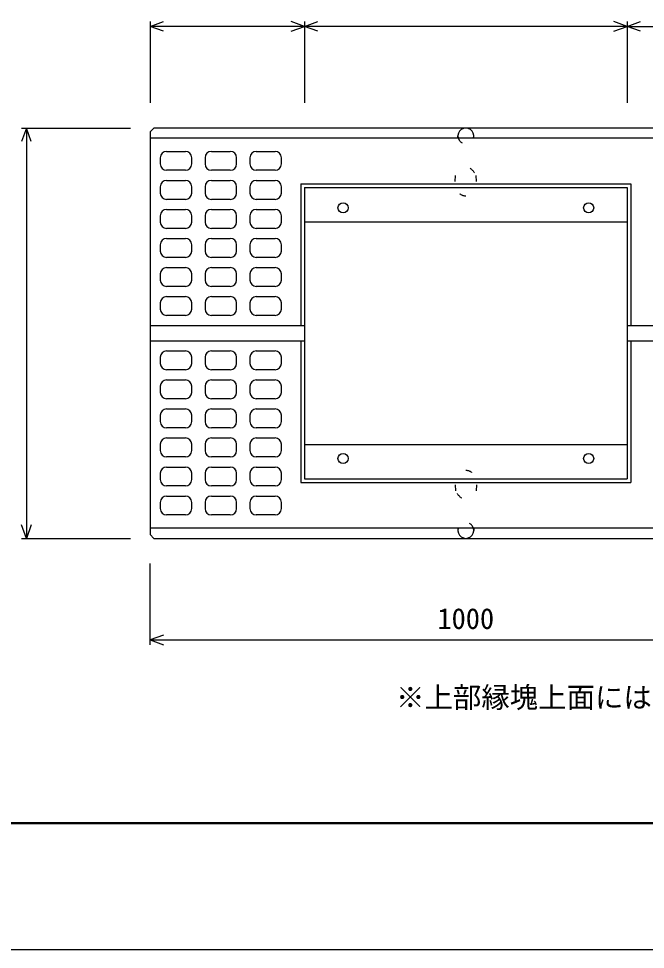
# Model space of a CAD drawing. Units: millimetres, scale not verified. Extents: x -12600 to 12600, y -5940 to 5940.
# Drawn here: x -10942 to -9950, y -5940 to -4466 of the extents above; entities that cross this region are included whole.
import ezdxf
from ezdxf.enums import TextEntityAlignment as Align

# ---------------------------------------------------------------- set-up
doc = ezdxf.new("R2010")
doc.units = ezdxf.units.MM
doc.header["$LTSCALE"] = 40
doc.linetypes.add('DOTTED', pattern=[1.75, 0.25, -1.5])
for name, color, linetype, lineweight in [('0-0_DIM', 7, 'Continuous', 25), ('0-1_Defpoints', 5, 'Continuous', 25), ('0-2_HATCH', 6, 'Continuous', 25), ('0-5_OUTLINE', 3, 'Continuous', 25), ('0-6_OUTLINE2', 4, 'DOTTED', 25), ('0-7_TXT', 7, 'Continuous', 25), ('0-8_WAKU', 3, 'Continuous', 25)]:
    doc.layers.add(name, color=color, linetype=linetype, lineweight=lineweight)
doc.styles.add('ＭＳ ゴシック', font='')
doc.styles.get('ＭＳ ゴシック').set_extended_font_data('MS Gothic')

msp = doc.modelspace()

# ---------------------------------------------------------------- linework, layer by layer
at = {"layer": '0-0_DIM'}
for p, q in [((-10733.95, -4470.37), (-10733.95, -4598.87)), ((-10733.95, -4470.37), (-10733.95, -4598.87)), ((-10489.45, -4477.87), (-10733.95, -4477.87)), ((-10489.45, -4470.37), (-10489.45, -4598.87)), ((-9978.45, -4477.87), (-10489.45, -4477.87)), ((-9978.45, -4470.37), (-9978.45, -4598.87)), ((-9978.45, -4477.87), (-9733.95, -4477.87)), ((-10937.45, -4638.87), (-10764.95, -4638.87)), ((-10929.95, -4638.87), (-10929.95, -5288.87)), ((-10937.45, -5288.87), (-10764.95, -5288.87)), ((-10733.95, -5457.37), (-10733.95, -5328.87)), ((-10733.95, -5449.87), (-9733.95, -5449.87))]:
    msp.add_line(p, q, dxfattribs=at)
for points in [[(-10712.81, -4485.57), (-10733.95, -4477.87), (-10712.81, -4470.18)], [(-10510.6, -4485.57), (-10489.45, -4477.87), (-10510.6, -4470.18)], [(-10468.31, -4485.57), (-10489.45, -4477.87), (-10468.31, -4470.18)], [(-9999.6, -4485.57), (-9978.45, -4477.87), (-9999.6, -4470.18)], [(-9957.31, -4485.57), (-9978.45, -4477.87), (-9957.31, -4470.18)], [(-10922.26, -4660.01), (-10929.95, -4638.87), (-10937.65, -4660.01)], [(-10922.26, -5267.73), (-10929.95, -5288.87), (-10937.65, -5267.73)], [(-10712.81, -5442.18), (-10733.95, -5449.87), (-10712.81, -5457.57)]]:
    msp.add_lwpolyline(points, dxfattribs=at)
at = {"layer": '0-1_Defpoints'}
msp.add_lwpolyline([(-12600, -5940), (-4200, -5940), (-4200, 0), (-12600, 0)], close=True, dxfattribs=at)
at = {"layer": '0-2_HATCH'}
for p, q in [((-10717.95, -4685.87), (-10717.95, -4695.87)), ((-10707.95, -4675.87), (-10677.95, -4675.87)), ((-10667.95, -4695.87), (-10667.95, -4685.87)), ((-10646.95, -4685.87), (-10646.95, -4695.87)), ((-10636.95, -4675.87), (-10606.95, -4675.87)), ((-10596.95, -4695.87), (-10596.95, -4685.87)), ((-10575.95, -4685.87), (-10575.95, -4695.87)), ((-10565.95, -4675.87), (-10535.95, -4675.87)), ((-10525.95, -4695.87), (-10525.95, -4685.87)), ((-10677.95, -4705.87), (-10707.95, -4705.87)), ((-10606.95, -4705.87), (-10636.95, -4705.87)), ((-10535.95, -4705.87), (-10565.95, -4705.87)), ((-10717.95, -4731.87), (-10717.95, -4741.87)), ((-10707.95, -4721.87), (-10677.95, -4721.87)), ((-10667.95, -4741.87), (-10667.95, -4731.87)), ((-10646.95, -4731.87), (-10646.95, -4741.87)), ((-10636.95, -4721.87), (-10606.95, -4721.87)), ((-10596.95, -4741.87), (-10596.95, -4731.87)), ((-10575.95, -4731.87), (-10575.95, -4741.87)), ((-10565.95, -4721.87), (-10535.95, -4721.87)), ((-10525.95, -4741.87), (-10525.95, -4731.87)), ((-10677.95, -4751.87), (-10707.95, -4751.87)), ((-10606.95, -4751.87), (-10636.95, -4751.87)), ((-10535.95, -4751.87), (-10565.95, -4751.87)), ((-10707.95, -4767.87), (-10677.95, -4767.87)), ((-10636.95, -4767.87), (-10606.95, -4767.87)), ((-10565.95, -4767.87), (-10535.95, -4767.87)), ((-10717.95, -4777.87), (-10717.95, -4787.87)), ((-10667.95, -4787.87), (-10667.95, -4777.87)), ((-10646.95, -4777.87), (-10646.95, -4787.87)), ((-10596.95, -4787.87), (-10596.95, -4777.87)), ((-10575.95, -4777.87), (-10575.95, -4787.87)), ((-10525.95, -4787.87), (-10525.95, -4777.87)), ((-10677.95, -4797.87), (-10707.95, -4797.87)), ((-10606.95, -4797.87), (-10636.95, -4797.87)), ((-10535.95, -4797.87), (-10565.95, -4797.87)), ((-10707.95, -4813.87), (-10677.95, -4813.87)), ((-10636.95, -4813.87), (-10606.95, -4813.87)), ((-10565.95, -4813.87), (-10535.95, -4813.87)), ((-10717.95, -4823.87), (-10717.95, -4833.87)), ((-10667.95, -4833.87), (-10667.95, -4823.87)), ((-10646.95, -4823.87), (-10646.95, -4833.87)), ((-10596.95, -4833.87), (-10596.95, -4823.87)), ((-10575.95, -4823.87), (-10575.95, -4833.87)), ((-10525.95, -4833.87), (-10525.95, -4823.87)), ((-10677.95, -4843.87), (-10707.95, -4843.87)), ((-10606.95, -4843.87), (-10636.95, -4843.87)), ((-10535.95, -4843.87), (-10565.95, -4843.87)), ((-10707.95, -4859.87), (-10677.95, -4859.87)), ((-10636.95, -4859.87), (-10606.95, -4859.87)), ((-10565.95, -4859.87), (-10535.95, -4859.87)), ((-10717.95, -4869.87), (-10717.95, -4879.87)), ((-10667.95, -4879.87), (-10667.95, -4869.87)), ((-10646.95, -4869.87), (-10646.95, -4879.87)), ((-10596.95, -4879.87), (-10596.95, -4869.87)), ((-10575.95, -4869.87), (-10575.95, -4879.87)), ((-10525.95, -4879.87), (-10525.95, -4869.87)), ((-10677.95, -4889.87), (-10707.95, -4889.87)), ((-10606.95, -4889.87), (-10636.95, -4889.87)), ((-10535.95, -4889.87), (-10565.95, -4889.87)), ((-10707.95, -4905.87), (-10677.95, -4905.87)), ((-10636.95, -4905.87), (-10606.95, -4905.87)), ((-10565.95, -4905.87), (-10535.95, -4905.87)), ((-10717.95, -4915.87), (-10717.95, -4925.87)), ((-10667.95, -4925.87), (-10667.95, -4915.87)), ((-10646.95, -4915.87), (-10646.95, -4925.87)), ((-10596.95, -4925.87), (-10596.95, -4915.87)), ((-10575.95, -4915.87), (-10575.95, -4925.87)), ((-10525.95, -4925.87), (-10525.95, -4915.87)), ((-10677.95, -4935.87), (-10707.95, -4935.87)), ((-10606.95, -4935.87), (-10636.95, -4935.87)), ((-10535.95, -4935.87), (-10565.95, -4935.87)), ((-10707.95, -4991.87), (-10677.95, -4991.87)), ((-10636.95, -4991.87), (-10606.95, -4991.87)), ((-10565.95, -4991.87), (-10535.95, -4991.87)), ((-10717.95, -5001.87), (-10717.95, -5011.87)), ((-10667.95, -5011.87), (-10667.95, -5001.87)), ((-10646.95, -5001.87), (-10646.95, -5011.87)), ((-10596.95, -5011.87), (-10596.95, -5001.87)), ((-10575.95, -5001.87), (-10575.95, -5011.87)), ((-10525.95, -5011.87), (-10525.95, -5001.87)), ((-10677.95, -5021.87), (-10707.95, -5021.87)), ((-10606.95, -5021.87), (-10636.95, -5021.87)), ((-10535.95, -5021.87), (-10565.95, -5021.87)), ((-10707.95, -5037.87), (-10677.95, -5037.87)), ((-10636.95, -5037.87), (-10606.95, -5037.87)), ((-10565.95, -5037.87), (-10535.95, -5037.87)), ((-10717.95, -5047.87), (-10717.95, -5057.87)), ((-10667.95, -5057.87), (-10667.95, -5047.87)), ((-10646.95, -5047.87), (-10646.95, -5057.87)), ((-10596.95, -5057.87), (-10596.95, -5047.87)), ((-10575.95, -5047.87), (-10575.95, -5057.87)), ((-10525.95, -5057.87), (-10525.95, -5047.87)), ((-10677.95, -5067.87), (-10707.95, -5067.87)), ((-10606.95, -5067.87), (-10636.95, -5067.87)), ((-10535.95, -5067.87), (-10565.95, -5067.87)), ((-10707.95, -5083.87), (-10677.95, -5083.87)), ((-10636.95, -5083.87), (-10606.95, -5083.87)), ((-10565.95, -5083.87), (-10535.95, -5083.87)), ((-10717.95, -5093.87), (-10717.95, -5103.87)), ((-10667.95, -5103.87), (-10667.95, -5093.87)), ((-10646.95, -5093.87), (-10646.95, -5103.87)), ((-10596.95, -5103.87), (-10596.95, -5093.87)), ((-10575.95, -5093.87), (-10575.95, -5103.87)), ((-10525.95, -5103.87), (-10525.95, -5093.87)), ((-10677.95, -5113.87), (-10707.95, -5113.87)), ((-10606.95, -5113.87), (-10636.95, -5113.87)), ((-10535.95, -5113.87), (-10565.95, -5113.87)), ((-10707.95, -5129.87), (-10677.95, -5129.87)), ((-10636.95, -5129.87), (-10606.95, -5129.87)), ((-10565.95, -5129.87), (-10535.95, -5129.87)), ((-10717.95, -5139.87), (-10717.95, -5149.87)), ((-10667.95, -5149.87), (-10667.95, -5139.87)), ((-10646.95, -5139.87), (-10646.95, -5149.87)), ((-10596.95, -5149.87), (-10596.95, -5139.87)), ((-10575.95, -5139.87), (-10575.95, -5149.87)), ((-10525.95, -5149.87), (-10525.95, -5139.87)), ((-10677.95, -5159.87), (-10707.95, -5159.87)), ((-10606.95, -5159.87), (-10636.95, -5159.87)), ((-10535.95, -5159.87), (-10565.95, -5159.87)), ((-10717.95, -5185.87), (-10717.95, -5195.87)), ((-10707.95, -5175.87), (-10677.95, -5175.87)), ((-10667.95, -5195.87), (-10667.95, -5185.87)), ((-10646.95, -5185.87), (-10646.95, -5195.87)), ((-10636.95, -5175.87), (-10606.95, -5175.87)), ((-10596.95, -5195.87), (-10596.95, -5185.87)), ((-10575.95, -5185.87), (-10575.95, -5195.87)), ((-10565.95, -5175.87), (-10535.95, -5175.87)), ((-10525.95, -5195.87), (-10525.95, -5185.87)), ((-10677.95, -5205.87), (-10707.95, -5205.87)), ((-10606.95, -5205.87), (-10636.95, -5205.87)), ((-10535.95, -5205.87), (-10565.95, -5205.87)), ((-10717.95, -5231.87), (-10717.95, -5241.87)), ((-10707.95, -5221.87), (-10677.95, -5221.87)), ((-10667.95, -5241.87), (-10667.95, -5231.87)), ((-10646.95, -5231.87), (-10646.95, -5241.87)), ((-10636.95, -5221.87), (-10606.95, -5221.87)), ((-10596.95, -5241.87), (-10596.95, -5231.87)), ((-10575.95, -5231.87), (-10575.95, -5241.87)), ((-10565.95, -5221.87), (-10535.95, -5221.87)), ((-10525.95, -5241.87), (-10525.95, -5231.87)), ((-10677.95, -5251.87), (-10707.95, -5251.87)), ((-10606.95, -5251.87), (-10636.95, -5251.87)), ((-10535.95, -5251.87), (-10565.95, -5251.87))]:
    msp.add_line(p, q, dxfattribs=at)
for centre, start, end in [((-10707.95, -4685.87), 90, 180), ((-10677.95, -4685.87), 0, 90), ((-10636.95, -4685.87), 90, 180), ((-10606.95, -4685.87), 0, 90), ((-10565.95, -4685.87), 90, 180), ((-10535.95, -4685.87), 0, 90), ((-10707.95, -4695.87), 180, 270), ((-10677.95, -4695.87), 270, 0), ((-10636.95, -4695.87), 180, 270), ((-10606.95, -4695.87), 270, 0), ((-10565.95, -4695.87), 180, 270), ((-10535.95, -4695.87), 270, 0), ((-10707.95, -4731.87), 90, 180), ((-10677.95, -4731.87), 0, 90), ((-10636.95, -4731.87), 90, 180), ((-10606.95, -4731.87), 0, 90), ((-10565.95, -4731.87), 90, 180), ((-10535.95, -4731.87), 0, 90), ((-10707.95, -4741.87), 180, 270), ((-10677.95, -4741.87), 270, 0), ((-10636.95, -4741.87), 180, 270), ((-10606.95, -4741.87), 270, 0), ((-10565.95, -4741.87), 180, 270), ((-10535.95, -4741.87), 270, 0), ((-10707.95, -4777.87), 90, 180), ((-10677.95, -4777.87), 0, 90), ((-10636.95, -4777.87), 90, 180), ((-10606.95, -4777.87), 0, 90), ((-10565.95, -4777.87), 90, 180), ((-10535.95, -4777.87), 0, 90), ((-10707.95, -4787.87), 180, 270), ((-10677.95, -4787.87), 270, 0), ((-10636.95, -4787.87), 180, 270), ((-10606.95, -4787.87), 270, 0), ((-10565.95, -4787.87), 180, 270), ((-10535.95, -4787.87), 270, 0), ((-10707.95, -4823.87), 90, 180), ((-10677.95, -4823.87), 0, 90), ((-10636.95, -4823.87), 90, 180), ((-10606.95, -4823.87), 0, 90), ((-10565.95, -4823.87), 90, 180), ((-10535.95, -4823.87), 0, 90), ((-10707.95, -4833.87), 180, 270), ((-10677.95, -4833.87), 270, 0), ((-10636.95, -4833.87), 180, 270), ((-10606.95, -4833.87), 270, 0), ((-10565.95, -4833.87), 180, 270), ((-10535.95, -4833.87), 270, 0), ((-10707.95, -4869.87), 90, 180), ((-10677.95, -4869.87), 0, 90), ((-10636.95, -4869.87), 90, 180), ((-10606.95, -4869.87), 0, 90), ((-10565.95, -4869.87), 90, 180), ((-10535.95, -4869.87), 0, 90), ((-10707.95, -4879.87), 180, 270), ((-10677.95, -4879.87), 270, 0), ((-10636.95, -4879.87), 180, 270), ((-10606.95, -4879.87), 270, 0), ((-10565.95, -4879.87), 180, 270), ((-10535.95, -4879.87), 270, 0), ((-10707.95, -4915.87), 90, 180), ((-10677.95, -4915.87), 0, 90), ((-10636.95, -4915.87), 90, 180), ((-10606.95, -4915.87), 0, 90), ((-10565.95, -4915.87), 90, 180), ((-10535.95, -4915.87), 0, 90), ((-10707.95, -4925.87), 180, 270), ((-10677.95, -4925.87), 270, 0), ((-10636.95, -4925.87), 180, 270), ((-10606.95, -4925.87), 270, 0), ((-10565.95, -4925.87), 180, 270), ((-10535.95, -4925.87), 270, 0), ((-10707.95, -5001.87), 90, 180), ((-10677.95, -5001.87), 0, 90), ((-10636.95, -5001.87), 90, 180), ((-10606.95, -5001.87), 0, 90), ((-10565.95, -5001.87), 90, 180), ((-10535.95, -5001.87), 0, 90), ((-10707.95, -5011.87), 180, 270), ((-10677.95, -5011.87), 270, 0), ((-10636.95, -5011.87), 180, 270), ((-10606.95, -5011.87), 270, 0), ((-10565.95, -5011.87), 180, 270), ((-10535.95, -5011.87), 270, 0), ((-10707.95, -5047.87), 90, 180), ((-10677.95, -5047.87), 0, 90), ((-10636.95, -5047.87), 90, 180), ((-10606.95, -5047.87), 0, 90), ((-10565.95, -5047.87), 90, 180), ((-10535.95, -5047.87), 0, 90), ((-10707.95, -5057.87), 180, 270), ((-10677.95, -5057.87), 270, 0), ((-10636.95, -5057.87), 180, 270), ((-10606.95, -5057.87), 270, 0), ((-10565.95, -5057.87), 180, 270), ((-10535.95, -5057.87), 270, 0), ((-10707.95, -5093.87), 90, 180), ((-10677.95, -5093.87), 0, 90), ((-10636.95, -5093.87), 90, 180), ((-10606.95, -5093.87), 0, 90), ((-10565.95, -5093.87), 90, 180), ((-10535.95, -5093.87), 0, 90), ((-10707.95, -5103.87), 180, 270), ((-10677.95, -5103.87), 270, 0), ((-10636.95, -5103.87), 180, 270), ((-10606.95, -5103.87), 270, 0), ((-10565.95, -5103.87), 180, 270), ((-10535.95, -5103.87), 270, 0), ((-10707.95, -5139.87), 90, 180), ((-10677.95, -5139.87), 0, 90), ((-10636.95, -5139.87), 90, 180), ((-10606.95, -5139.87), 0, 90), ((-10565.95, -5139.87), 90, 180), ((-10535.95, -5139.87), 0, 90), ((-10707.95, -5149.87), 180, 270), ((-10677.95, -5149.87), 270, 0), ((-10636.95, -5149.87), 180, 270), ((-10606.95, -5149.87), 270, 0), ((-10565.95, -5149.87), 180, 270), ((-10535.95, -5149.87), 270, 0), ((-10707.95, -5185.87), 90, 180), ((-10677.95, -5185.87), 0, 90), ((-10636.95, -5185.87), 90, 180), ((-10606.95, -5185.87), 0, 90), ((-10565.95, -5185.87), 90, 180), ((-10535.95, -5185.87), 0, 90), ((-10707.95, -5195.87), 180, 270), ((-10677.95, -5195.87), 270, 0), ((-10636.95, -5195.87), 180, 270), ((-10606.95, -5195.87), 270, 0), ((-10565.95, -5195.87), 180, 270), ((-10535.95, -5195.87), 270, 0), ((-10707.95, -5231.87), 90, 180), ((-10677.95, -5231.87), 0, 90), ((-10636.95, -5231.87), 90, 180), ((-10606.95, -5231.87), 0, 90), ((-10565.95, -5231.87), 90, 180), ((-10535.95, -5231.87), 0, 90), ((-10707.95, -5241.87), 180, 270), ((-10677.95, -5241.87), 270, 0), ((-10636.95, -5241.87), 180, 270), ((-10606.95, -5241.87), 270, 0), ((-10565.95, -5241.87), 180, 270), ((-10535.95, -5241.87), 270, 0)]:
    msp.add_arc(centre, 10, start, end, dxfattribs=at)
at = {"layer": '0-5_OUTLINE'}
for p, q in [((-10733.95, -4644.87), (-10727.95, -4638.87)), ((-9739.95, -4638.87), (-10727.95, -4638.87)), ((-10733.95, -4644.87), (-10733.95, -5282.87)), ((-9733.95, -4654.87), (-10733.95, -4654.87)), ((-9733.95, -5272.87), (-10733.95, -5272.87)), ((-10733.95, -5282.87), (-10727.95, -5288.87)), ((-10727.95, -5288.87), (-9739.95, -5288.87))]:
    msp.add_line(p, q, dxfattribs=at)
at = {"layer": '0-6_OUTLINE2'}
for p, q in [((-10250.95, -4723.87), (-10246.45, -4651.37)), ((-10216.95, -4723.87), (-10221.45, -4651.37)), ((-10250.95, -5203.87), (-10246.45, -5276.37)), ((-10216.95, -5203.87), (-10221.45, -5276.37))]:
    msp.add_line(p, q, dxfattribs=at)
at = {"layer": '0-6_OUTLINE2', "linetype": 'Continuous'}
for p, q in [((-10495.45, -4727.37), (-10495.45, -4951.87)), ((-10489.45, -4733.37), (-10489.45, -5194.37)), ((-10489.45, -4733.37), (-9978.45, -4733.37)), ((-9978.45, -4733.37), (-9978.45, -5194.37)), ((-10489.45, -4787.37), (-9978.45, -4787.37)), ((-10733.95, -4951.87), (-10489.45, -4951.87)), ((-9978.45, -4951.87), (-9733.95, -4951.87)), ((-10733.95, -4975.87), (-10489.45, -4975.87)), ((-10495.45, -4975.87), (-10495.45, -5200.37)), ((-9978.45, -4975.87), (-9733.95, -4975.87)), ((-9972.45, -4975.87), (-9972.45, -5200.37)), ((-10489.45, -5140.37), (-9978.45, -5140.37)), ((-10495.45, -5200.37), (-9972.45, -5200.37)), ((-10489.45, -5194.37), (-9978.45, -5194.37))]:
    msp.add_line(p, q, dxfattribs=at)
msp.add_lwpolyline([(-10495.45, -4727.37), (-9972.45, -4727.37), (-9972.45, -4951.87)], dxfattribs=at)
for centre in [(-10428.45, -4765.37), (-10039.45, -4765.37), (-10428.45, -5162.37), (-10039.45, -5162.37)]:
    msp.add_circle(centre, 8, dxfattribs=at)
for centre, start, end in [((-10233.95, -4651.37), 343.7398, 196.2602), ((-10233.95, -5276.37), 163.7398, 16.2602)]:
    msp.add_arc(centre, 12.5, start, end, dxfattribs=at)
at = {"layer": '0-6_OUTLINE2'}
for centre, start, end in [((-10233.95, -4651.37), 196.2602, 343.7398), ((-10233.95, -5276.37), 16.2602, 163.7398)]:
    msp.add_arc(centre, 12.5, start, end, dxfattribs=at)
for centre, major_axis in [((-10233.95, -4723.87), (0, -22.95)), ((-10233.95, -5203.87), (0, 22.95))]:
    msp.add_ellipse(centre, major_axis=major_axis, ratio=0.740741, dxfattribs=at)
at = {"layer": '0-8_WAKU', "lineweight": 50}
msp.add_lwpolyline([(-12400, -5740), (-4400, -5740), (-4400, -200), (-12400, -200)], close=True, dxfattribs=at)

# ---------------------------------------------------------------- texts
at = {"layer": '0-0_DIM', "style": 'ＭＳ ゴシック'}
msp.add_text('1000', height=32.99, dxfattribs=at).set_placement((-10278.95, -5442.37), align=Align.BOTTOM_LEFT)
at = {"layer": '0-7_TXT', "style": 'ＭＳ ゴシック'}
msp.add_text('※上部縁塊上面には、すべり抵抗値をあげるため模様を付す。', height=32.99, dxfattribs=at).set_placement((-10344.42, -5567.24), align=Align.BOTTOM_LEFT)

doc.saveas('drawing.dxf')
